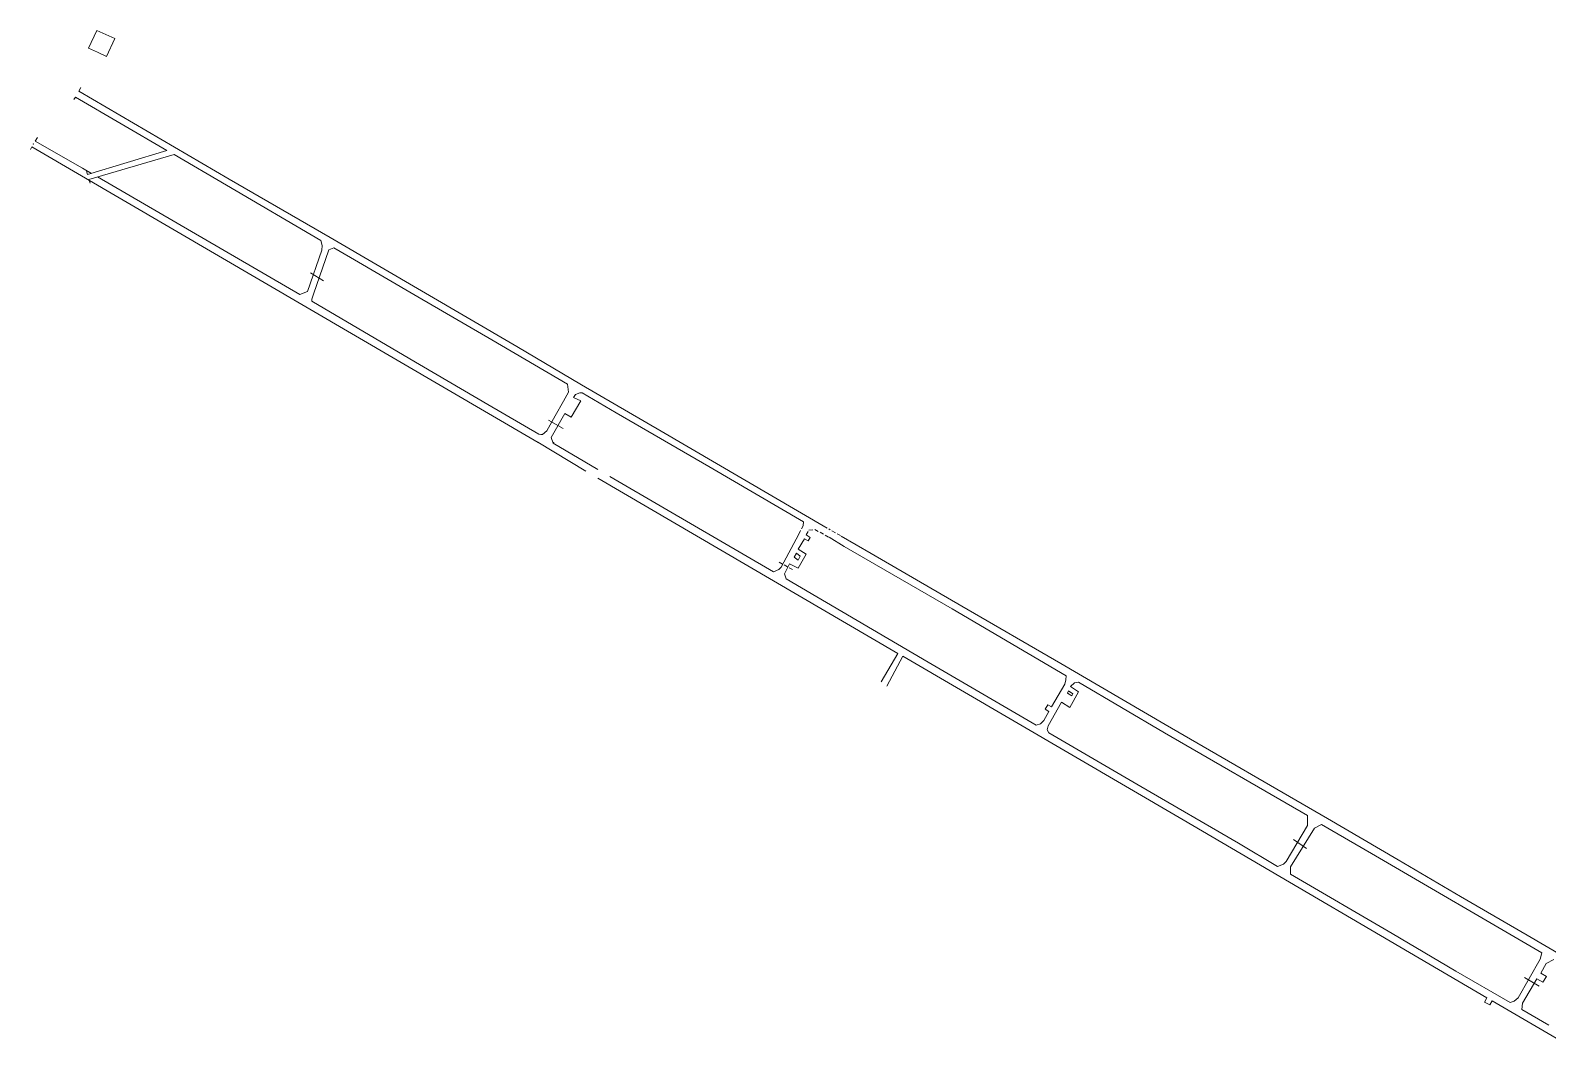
# Model space of a CAD drawing. Header units: millimetres. Extents: x 580309 to 581851, y 4179100 to 4180187.
# Drawn here: x 580309 to 581082, y 4179663 to 4180187 of the extents above; entities that cross this region are included whole.
import ezdxf

# ---------------------------------------------------------------- set-up
doc = ezdxf.new("R2010")
doc.units = ezdxf.units.MM
doc.header["$MEASUREMENT"] = 0
doc.layers.get('0').update_dxf_attribs({"color": 5, "lineweight": 0})
doc.layers.add('BACA', color=18, linetype='Continuous', lineweight=0)
doc.layers.add('INIT_COORD', color=7, linetype='Continuous', lineweight=0)

msp = doc.modelspace()

# ---------------------------------------------------------------- linework, layer by layer
for p, q in [((580339.02, 4180177.49), (580343.26, 4180186.55)), ((580343.26, 4180186.55), (580352.39, 4180182.45)), ((580348.06, 4180173.24), (580352.39, 4180182.45)), ((580343.58, 4180175.45), (580339.02, 4180177.49)), ((580343.58, 4180175.45), (580348.06, 4180173.24))]:
    msp.add_line(p, q)
at = {"linetype": 'Continuous'}
msp.add_point((580575.9, 4179976.49), dxfattribs=at)
at = {"layer": 'BACA', "color": 5, "lineweight": 0}
for p, q in [((580335.01, 4180157.38), (580334.02, 4180155.5)), ((580332.32, 4180152.52), (580331.5, 4180151.29)), ((580378.93, 4180125.35), (580332.32, 4180152.52)), ((580334.02, 4180155.5), (580410.6, 4180110.77)), ((580310.05, 4180127.22), (580309.34, 4180125.88)), ((580568.01, 4179976.71), (580310.05, 4180127.22)), ((580312.94, 4180131.94), (580311.76, 4180130.06)), ((580311.76, 4180130.06), (580335.9, 4180116.3)), ((580338.47, 4180113.05), (580378.93, 4180125.35)), ((580382.62, 4180123.36), (580339.17, 4180110.59)), ((580409.26, 4180107.61), (580382.62, 4180123.36)), ((580337.94, 4180115.04), (580338.47, 4180113.05)), ((580343.53, 4180111.87), (580446.61, 4180052.04)), ((580410.6, 4180110.77), (580462.07, 4180081.08)), ((580457.33, 4180079.56), (580409.26, 4180107.61)), ((580457.97, 4180077.04), (580457.33, 4180079.56)), ((580462.07, 4180081.08), (580557.08, 4180025.52)), ((580450.54, 4180053.51), (580457.8, 4180074.58)), ((580461.41, 4180074.72), (580453.5, 4180052.12)), ((580457.8, 4180074.58), (580457.97, 4180077.04)), ((580463.93, 4180075.77), (580461.41, 4180074.72)), ((580472.36, 4180070.91), (580463.93, 4180075.77)), ((580506.67, 4180050.89), (580472.36, 4180070.91)), ((580451.99, 4180063.12), (580458.71, 4180059.02)), ((580446.61, 4180052.04), (580450.54, 4180053.51)), ((580453.5, 4180052.12), (580452.68, 4180049.66)), ((580452.68, 4180049.66), (580452.8, 4180048.55)), ((580452.8, 4180048.55), (580502.57, 4180019.27)), ((580544.38, 4180028.99), (580506.67, 4180050.89)), ((580582.9, 4180006.33), (580544.38, 4180028.99)), ((580557.08, 4180025.52), (580590.17, 4180006)), ((580502.57, 4180019.27), (580542.44, 4179996.02)), ((580583.54, 4180002.18), (580580.91, 4179997.75)), ((580582.9, 4180006.33), (580583.54, 4180002.18)), ((580589.17, 4180001.85), (580587.02, 4180001.14)), ((580630.64, 4179982.4), (580590.17, 4180006)), ((580607.68, 4179991.77), (580590.38, 4180001.85)), ((580542.44, 4179996.02), (580568.43, 4179980.9)), ((580580.91, 4179997.75), (580576.73, 4179990.13)), ((580589.67, 4179997.92), (580584.8, 4179989.55)), ((580586.09, 4179999.63), (580589.67, 4179997.92)), ((580576.73, 4179990.13), (580572.36, 4179982.62)), ((580573.35, 4179987.97), (580580.83, 4179983.7)), ((580581.66, 4179991.41), (580574.58, 4179979.19)), ((580584.8, 4179989.55), (580581.66, 4179991.41)), ((580655.02, 4179964.38), (580607.68, 4179991.77)), ((580568.43, 4179980.9), (580569.31, 4179980.73)), ((580569.31, 4179980.73), (580570.27, 4179980.73)), ((580572.36, 4179982.62), (580570.15, 4179980.69)), ((580574.58, 4179979.19), (580575.58, 4179976.25)), ((580715.27, 4179932.94), (580630.64, 4179982.4)), ((580567.88, 4179976.75), (580592.36, 4179962.01)), ((580575.58, 4179976.25), (580598.38, 4179962.96)), ((580703.21, 4179936.21), (580655.02, 4179964.38)), ((580598.49, 4179958.43), (580751.26, 4179869.24)), ((580604.52, 4179959.38), (580632.21, 4179943.22)), ((580632.21, 4179943.22), (580687.84, 4179910.83)), ((580700.76, 4179930.01, -14.08), (580701.7, 4179931.78, -14.16)), ((580702.17, 4179932.66, -14.08), (580702.84, 4179933.93, -14.16)), ((580702.84, 4179933.93), (580703.07, 4179934.35)), ((580703.07, 4179934.35), (580703.21, 4179936.21)), ((580705.91, 4179932.05, -14.08), (580707.9, 4179932.23, -14.16)), ((580708.89, 4179932.32, -14.08), (580708.96, 4179932.33, -14.16)), ((580708.96, 4179932.33, -14.08), (580710.71, 4179931.36, -14.16)), ((580716.81, 4179932.14, -14.08), (580716, 4179932.6, -14.16)), ((580719.41, 4179930.66, -14.08), (580717.68, 4179931.65, -14.16)), ((580691.84, 4179913.19), (580700.76, 4179930.01)), ((580703.65, 4179927.54), (580700.47, 4179922.29)), ((580705.53, 4179926.48), (580703.65, 4179927.54)), ((580704.53, 4179929.63), (580704.48, 4179929.53)), ((580704.48, 4179929.53), (580706.65, 4179928.23)), ((580704.53, 4179929.63, -14.08), (580705.52, 4179931.37, -14.16)), ((580706.65, 4179928.23), (580705.53, 4179926.48)), ((580711.59, 4179930.88, -14.08), (580713.34, 4179929.91, -14.16)), ((580714.22, 4179929.43, -14.08), (580715.97, 4179928.46, -14.16)), ((580723.95, 4179923.73), (580716.19, 4179928.44)), ((580722.02, 4179929.18, -14.08), (580720.28, 4179930.17, -14.16)), ((580737.6, 4179920.05), (580722.4, 4179928.97)), ((580698.41, 4179918.17), (580699.53, 4179920.3)), ((580700.47, 4179916.74), (580698.41, 4179918.17)), ((580699.53, 4179920.3), (580701.47, 4179918.67)), ((580704.53, 4179919.67), (580700.41, 4179912.61)), ((580700.47, 4179922.29), (580704.53, 4179919.67)), ((580701.47, 4179918.67), (580700.47, 4179916.74)), ((580778.91, 4179891.88), (580723.95, 4179923.73)), ((580783.86, 4179893.24), (580737.6, 4179920.05)), ((580687.84, 4179910.83), (580690.63, 4179911.9)), ((580690.63, 4179911.9), (580691.84, 4179913.19)), ((580690.69, 4179915.7, -14.08), (580692.44, 4179914.73, -14.16)), ((580693.32, 4179914.25, -14.08), (580695.07, 4179913.28, -14.16)), ((580696.1, 4179914.86), (580693.47, 4179909.8)), ((580693.47, 4179909.8), (580694.41, 4179907.12)), ((580695.94, 4179912.79, -14.08), (580697.51, 4179911.93, -14.16)), ((580700.41, 4179912.61), (580696.1, 4179914.86)), ((580694.41, 4179907.12), (580766.73, 4179864.83)), ((580834.2, 4179864.14), (580783.86, 4179893.24)), ((580837, 4179857.84), (580778.91, 4179891.88)), ((580751.26, 4179869.24), (580742.68, 4179854.8)), ((580745.65, 4179852.55), (580753.75, 4179867.79)), ((580753.75, 4179867.79), (580896.59, 4179784.48)), ((580766.73, 4179864.83), (580821.76, 4179832.67)), ((580887.32, 4179833.04), (580834.2, 4179864.14)), ((580836.25, 4179853.59), (580836.75, 4179855.71)), ((580836.75, 4179855.71), (580837, 4179857.84)), ((580841.17, 4179854.3), (580839.15, 4179852.28)), ((580843.26, 4179854.5), (580841.17, 4179854.3)), ((580887.1, 4179828.8), (580843.26, 4179854.5)), ((580829.5, 4179842.04), (580836.25, 4179853.59)), ((580838.17, 4179850.19), (580837.59, 4179849.02)), ((580837.59, 4179849.02), (580839.8, 4179847.52)), ((580840.39, 4179848.56), (580838.17, 4179850.19)), ((580843.2, 4179849.67), (580838.89, 4179841.65)), ((580839.15, 4179852.28), (580843.2, 4179849.67)), ((580839.8, 4179847.52), (580840.39, 4179848.56)), ((580825.57, 4179835.04), (580828.13, 4179839.6)), ((580826.32, 4179840.79), (580827.69, 4179843.1)), ((580828.13, 4179839.6), (580826.32, 4179840.79)), ((580827.69, 4179843.1), (580829.5, 4179842.04)), ((580834.52, 4179844.45), (580827.74, 4179832.32)), ((580838.89, 4179841.65), (580834.52, 4179844.45)), ((580821.76, 4179832.67), (580823.88, 4179833.42)), ((580823.88, 4179833.42), (580825.57, 4179835.04)), ((580827.74, 4179832.32), (580827.21, 4179830.36)), ((580970.1, 4179785.06), (580887.32, 4179833.04)), ((580827.21, 4179830.36), (580828.06, 4179828.8)), ((580828.06, 4179828.8), (580874.97, 4179801.4)), ((580959.83, 4179786.72), (580887.1, 4179828.8)), ((580874.97, 4179801.4), (580924.67, 4179772.56)), ((580959.96, 4179781.63), (580959.83, 4179786.72)), ((581006.1, 4179764.12), (580970.1, 4179785.06)), ((580896.59, 4179784.48), (581051.23, 4179693.8)), ((580949.07, 4179763.3), (580959.96, 4179781.63)), ((580963.4, 4179780.13), (580951.25, 4179760.46)), ((580967.07, 4179782.09), (580963.4, 4179780.13)), ((580992.47, 4179767.3), (580967.07, 4179782.09)), ((580924.67, 4179772.56), (580944.63, 4179760.76)), ((580952.76, 4179774.4), (580959.34, 4179769.86)), ((580944.63, 4179760.76), (580947.7, 4179761.93)), ((580947.7, 4179761.93), (580949.07, 4179763.3)), ((581079.18, 4179716.67), (580992.47, 4179767.3)), ((581037.82, 4179745.38), (581006.1, 4179764.12)), ((580951.25, 4179760.46), (580951.25, 4179756.69)), ((580951.25, 4179756.69), (581003.08, 4179726.51)), ((581071.78, 4179725.66), (581037.82, 4179745.38)), ((581003.08, 4179726.51), (581035.49, 4179707.44)), ((581113.3, 4179701.25), (581071.78, 4179725.66)), ((581078.5, 4179713.51), (581079.18, 4179716.67)), ((581035.49, 4179707.44), (581063.19, 4179691.45)), ((581067.13, 4179693.76), (581078.5, 4179713.51)), ((581078.71, 4179706.43), (581081.46, 4179711.34)), ((581081.46, 4179711.34), (581085.4, 4179713.33)), ((581069.46, 4179691.06), (581076.71, 4179703.52)), ((581070.38, 4179704.06), (581077.91, 4179699.77)), ((581076.71, 4179703.52), (581079.73, 4179701.78)), ((581081.62, 4179704.64), (581078.71, 4179706.43)), ((581079.73, 4179701.78), (581081.62, 4179704.64)), ((581051.23, 4179693.8), (581050.03, 4179691.63)), ((581052.74, 4179690.18), (581053.91, 4179692.21)), ((581053.91, 4179692.21), (581103.46, 4179663.32)), ((581063.19, 4179691.45), (581065.24, 4179692.05)), ((581065.24, 4179692.05), (581067.13, 4179693.76)), ((581050.03, 4179691.63), (581052.74, 4179690.18)), ((581069.05, 4179687.89), (581069.46, 4179691.06)), ((581082.84, 4179679.87), (581069.05, 4179687.89))]:
    msp.add_line(p, q, dxfattribs=at)
at = {"layer": 'BACA', "lineweight": 0}
for p, q in [((580335.9, 4180116.3), (580340.45, 4180113.66)), ((580339.17, 4180110.59), (580339.76, 4180108.78)), ((580587.02, 4180001.14), (580586.09, 4179999.63)), ((580590.38, 4180001.85), (580589.17, 4180001.85)), ((580576.73, 4179990.13), (580572.36, 4179982.62)), ((580572.36, 4179982.62), (580570.15, 4179980.69))]:
    msp.add_line(p, q, dxfattribs=at)
at = {"layer": 'INIT_COORD'}
msp.add_point((580310.91, 4180128.64), dxfattribs=at)

doc.saveas('drawing.dxf')
